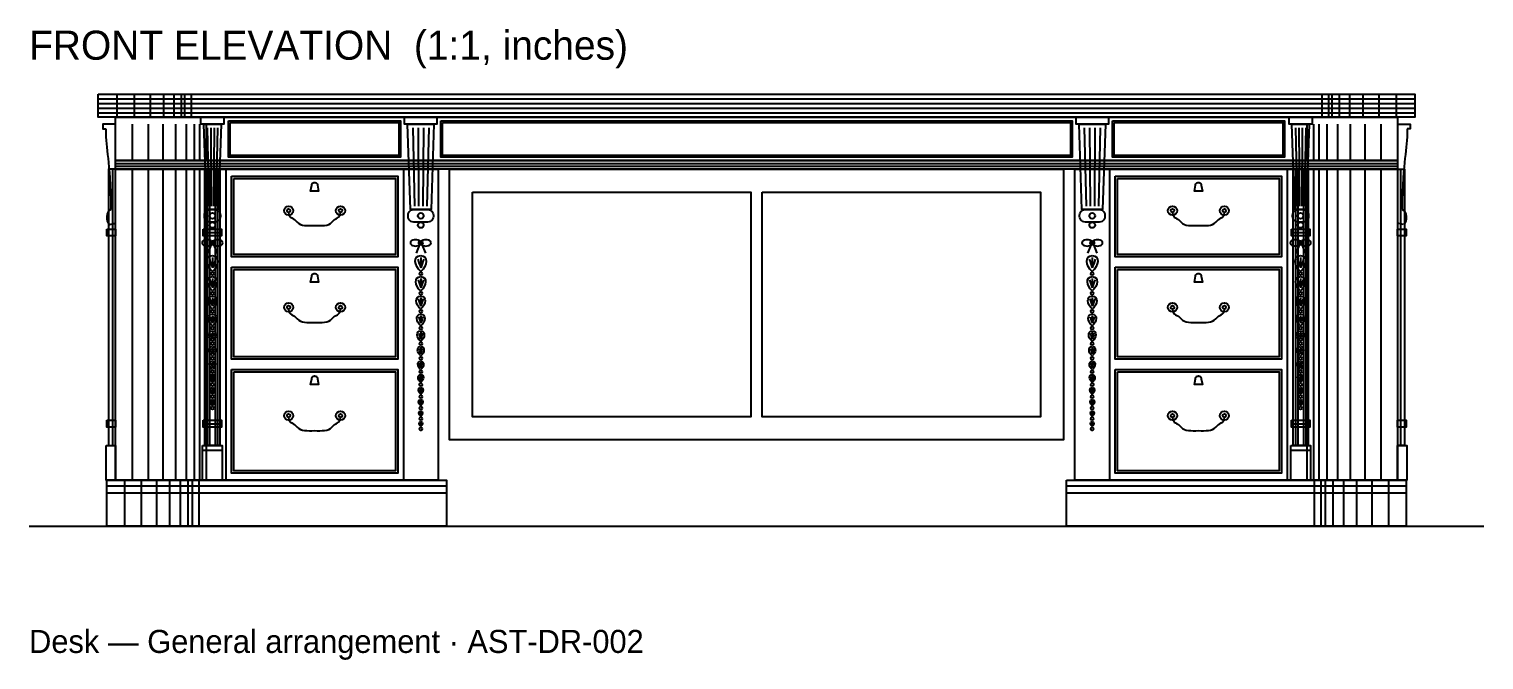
# Model space of a CAD drawing. Header units: inches. Extents: x 0 to 404, y -9 to 35.
# Drawn here: x 0 to 99.4, y -9.1 to 34 of the extents above; entities that cross this region are included whole.
import ezdxf

# ---------------------------------------------------------------- set-up
doc = ezdxf.new("R2010")
doc.units = ezdxf.units.IN
doc.header["$MEASUREMENT"] = 0
doc.layers.add('Front elevation', color=7, linetype='Continuous')

msp = doc.modelspace()

# ---------------------------------------------------------------- linework, layer by layer
at = {"layer": 'Front elevation'}
for p, q in [((4.724, 29.213), (94.724, 29.213)), ((4.724, 28.898), (94.724, 28.898)), ((5.993, 29.528), (5.993, 27.953)), ((7.185, 29.528), (7.185, 27.953)), ((8.266, 29.528), (8.266, 27.953)), ((9.187, 29.528), (9.187, 27.953)), ((9.904, 29.528), (9.904, 27.953)), ((10.387, 29.528), (10.387, 27.953)), ((10.614, 29.528), (10.614, 27.953)), ((11.085, 29.528), (11.085, 27.953)), ((88.364, 29.528), (88.364, 27.953)), ((88.835, 29.528), (88.835, 27.953)), ((89.061, 29.528), (89.061, 27.953)), ((89.544, 29.528), (89.544, 27.953)), ((90.262, 29.528), (90.262, 27.953)), ((91.183, 29.528), (91.183, 27.953)), ((92.264, 29.528), (92.264, 27.953)), ((93.456, 29.528), (93.456, 27.953)), ((4.724, 28.583), (94.724, 28.583)), ((4.724, 28.268), (94.724, 28.268)), ((7.044, 27.48), (7.044, 25)), ((8.14, 27.48), (8.14, 25)), ((9.139, 27.48), (9.139, 25)), ((10.01, 27.48), (10.01, 25)), ((10.731, 27.48), (10.731, 25)), ((11.279, 27.48), (11.279, 25)), ((11.639, 27.48), (11.639, 25)), ((12.1, 27.48), (12.1, 25)), ((12.179, 27.244), (12.297, 21.89)), ((12.415, 27.244), (12.455, 21.89)), ((12.652, 27.244), (12.612, 21.89)), ((12.888, 27.244), (12.77, 21.89)), ((26.228, 27.244), (26.346, 21.89)), ((26.591, 27.244), (26.63, 21.89)), ((26.953, 27.244), (26.913, 21.89)), ((27.315, 27.244), (27.197, 21.89)), ((72.134, 27.244), (72.252, 21.89)), ((72.496, 27.244), (72.535, 21.89)), ((72.858, 27.244), (72.819, 21.89)), ((73.22, 27.244), (73.102, 21.89)), ((86.561, 27.244), (86.679, 21.89)), ((86.797, 27.244), (86.837, 21.89)), ((87.033, 27.244), (86.994, 21.89)), ((87.27, 27.244), (87.152, 21.89)), ((87.348, 27.48), (87.348, 25)), ((87.809, 27.48), (87.809, 25)), ((88.17, 27.48), (88.17, 25)), ((88.718, 27.48), (88.718, 25)), ((89.439, 27.48), (89.439, 25)), ((90.31, 27.48), (90.31, 25)), ((91.309, 27.48), (91.309, 25)), ((92.405, 27.48), (92.405, 25)), ((5.693, 24.409), (5.693, 5.512)), ((5.906, 24.803), (93.543, 24.803)), ((5.906, 24.606), (93.543, 24.606)), ((7.044, 24.409), (7.044, 3.15)), ((8.14, 24.409), (8.14, 3.15)), ((9.139, 24.409), (9.139, 3.15)), ((10.01, 24.409), (10.01, 3.15)), ((10.731, 24.409), (10.731, 3.15)), ((11.279, 24.409), (11.279, 3.15)), ((11.639, 24.409), (11.639, 3.15)), ((12.1, 24.409), (12.1, 3.15)), ((12.179, 24.409), (12.179, 5.512)), ((12.339, 24.409), (12.339, 5.512)), ((12.728, 24.409), (12.728, 5.512)), ((12.888, 24.409), (12.888, 5.512)), ((13.439, 24.409), (13.439, 3.15)), ((25.591, 24.409), (25.591, 3.15)), ((73.858, 24.409), (73.858, 3.15)), ((86.01, 24.409), (86.01, 3.15)), ((86.561, 24.409), (86.561, 5.512)), ((86.72, 24.409), (86.72, 5.512)), ((87.11, 24.409), (87.11, 5.512)), ((87.27, 24.409), (87.27, 5.512)), ((87.348, 24.409), (87.348, 3.15)), ((87.809, 24.409), (87.809, 3.15)), ((88.17, 24.409), (88.17, 3.15)), ((88.718, 24.409), (88.718, 3.15)), ((89.439, 24.409), (89.439, 3.15)), ((90.31, 24.409), (90.31, 3.15)), ((91.309, 24.409), (91.309, 3.15)), ((92.405, 24.409), (92.405, 3.15)), ((93.756, 24.409), (93.756, 5.512)), ((11.904, 20.079), (13.163, 20.079)), ((86.285, 20.079), (87.545, 20.079)), ((11.904, 7.008), (13.163, 7.008)), ((86.285, 7.008), (87.545, 7.008)), ((11.864, 5.197), (13.203, 5.197)), ((86.246, 5.197), (87.585, 5.197)), ((6.517, 3.15), (6.517, 0)), ((7.662, 3.15), (7.662, 0)), ((8.702, 3.15), (8.702, 0)), ((9.599, 3.15), (9.599, 0)), ((10.321, 3.15), (10.321, 0)), ((10.843, 3.15), (10.843, 0)), ((11.144, 3.15), (11.144, 0)), ((11.611, 3.15), (11.611, 0)), ((87.837, 3.15), (87.837, 0)), ((88.304, 3.15), (88.304, 0)), ((88.606, 3.15), (88.606, 0)), ((89.128, 3.15), (89.128, 0)), ((89.85, 3.15), (89.85, 0)), ((90.747, 3.15), (90.747, 0)), ((91.787, 3.15), (91.787, 0)), ((92.932, 3.15), (92.932, 0)), ((5.315, 2.756), (28.543, 2.756)), ((5.315, 2.283), (28.543, 2.283)), ((70.906, 2.756), (94.134, 2.756)), ((70.906, 2.283), (94.134, 2.283)), ((0, 0), (99.449, 0))]:
    msp.add_line(p, q, dxfattribs=at)
for points in [[(4.724, 29.528), (94.724, 29.528), (94.724, 27.953), (4.724, 27.953), (4.724, 29.528)], [(5.906, 27.953), (93.543, 27.953), (93.543, 25), (5.906, 25), (5.906, 27.953)], [(11.746, 27.953), (13.321, 27.953), (13.321, 27.48), (11.746, 27.48), (11.746, 27.953)], [(25.669, 27.953), (27.874, 27.953), (27.874, 27.48), (25.669, 27.48), (25.669, 27.953)], [(71.575, 27.953), (73.78, 27.953), (73.78, 27.48), (71.575, 27.48), (71.575, 27.953)], [(86.128, 27.953), (87.703, 27.953), (87.703, 27.48), (86.128, 27.48), (86.128, 27.953)], [(5.906, 27.48), (5.039, 27.48), (5.039, 27.165), (5.236, 27.165)], [(11.943, 27.48), (13.124, 27.48), (12.927, 21.654), (12.14, 21.654), (11.943, 27.48)], [(13.636, 27.717), (25.394, 27.717), (25.394, 25.236), (13.636, 25.236), (13.636, 27.717)], [(13.754, 27.598), (25.276, 27.598), (25.276, 25.354), (13.754, 25.354), (13.754, 27.598)], [(25.866, 27.48), (27.677, 27.48), (27.48, 21.654), (26.063, 21.654), (25.866, 27.48)], [(28.15, 27.717), (71.299, 27.717), (71.299, 25.236), (28.15, 25.236), (28.15, 27.717)], [(28.268, 27.598), (71.181, 27.598), (71.181, 25.354), (28.268, 25.354), (28.268, 27.598)], [(71.772, 27.48), (73.583, 27.48), (73.386, 21.654), (71.969, 21.654), (71.772, 27.48)], [(74.055, 27.717), (85.813, 27.717), (85.813, 25.236), (74.055, 25.236), (74.055, 27.717)], [(74.173, 27.598), (85.695, 27.598), (85.695, 25.354), (74.173, 25.354), (74.173, 27.598)], [(86.325, 27.48), (87.506, 27.48), (87.309, 21.654), (86.522, 21.654), (86.325, 27.48)], [(93.543, 27.48), (94.409, 27.48), (94.409, 27.165), (94.213, 27.165)], [(5.906, 25), (93.543, 25), (93.543, 24.409), (5.906, 24.409), (5.906, 25)], [(5.906, 24.409), (5.433, 24.409), (5.433, 5.512), (5.906, 5.512)], [(5.906, 24.409), (27.953, 24.409), (27.953, 3.15), (5.906, 3.15), (5.906, 24.409)], [(12.022, 24.409), (13.045, 24.409), (13.045, 5.512), (12.022, 5.512), (12.022, 24.409)], [(13.833, 23.937), (25.197, 23.937), (25.197, 18.425), (13.833, 18.425), (13.833, 23.937)], [(28.74, 24.409), (70.709, 24.409), (70.709, 5.906), (28.74, 5.906), (28.74, 24.409)], [(71.496, 24.409), (93.543, 24.409), (93.543, 3.15), (71.496, 3.15), (71.496, 24.409)], [(74.252, 23.937), (85.616, 23.937), (85.616, 18.425), (74.252, 18.425), (74.252, 23.937)], [(86.404, 24.409), (87.427, 24.409), (87.427, 5.512), (86.404, 5.512), (86.404, 24.409)], [(93.543, 24.409), (94.016, 24.409), (94.016, 5.512), (93.543, 5.512)], [(13.99, 23.78), (25.039, 23.78), (25.039, 18.583), (13.99, 18.583), (13.99, 23.78)], [(19.711, 23.307), (19.79, 22.913), (19.239, 22.913), (19.318, 23.307)], [(74.409, 23.78), (85.459, 23.78), (85.459, 18.583), (74.409, 18.583), (74.409, 23.78)], [(80.131, 23.307), (80.21, 22.913), (79.659, 22.913), (79.737, 23.307)], [(30.315, 22.835), (49.331, 22.835), (49.331, 7.48), (30.315, 7.48), (30.315, 22.835)], [(50.118, 22.835), (69.134, 22.835), (69.134, 7.48), (50.118, 7.48), (50.118, 22.835)], [(11.982, 21.181), (11.982, 21.26)], [(12.376, 21.654), (12.691, 21.654)], [(13.085, 21.26), (13.085, 21.181)], [(25.906, 21.181), (25.906, 21.26)], [(26.299, 21.654), (27.244, 21.654)], [(27.638, 21.26), (27.638, 21.181)], [(71.811, 21.181), (71.811, 21.26)], [(72.205, 21.654), (73.15, 21.654)], [(73.543, 21.26), (73.543, 21.181)], [(86.364, 21.181), (86.364, 21.26)], [(86.758, 21.654), (87.073, 21.654)], [(87.467, 21.26), (87.467, 21.181)], [(5.315, 20.315), (5.906, 20.315), (5.906, 19.843), (5.315, 19.843), (5.315, 20.315)], [(5.512, 20.63), (5.906, 20.709)], [(11.904, 20.315), (13.163, 20.315), (13.163, 19.843), (11.904, 19.843), (11.904, 20.315)], [(12.691, 20.787), (12.376, 20.787)], [(27.244, 20.787), (26.299, 20.787)], [(73.15, 20.787), (72.205, 20.787)], [(86.285, 20.315), (87.545, 20.315), (87.545, 19.843), (86.285, 19.843), (86.285, 20.315)], [(87.073, 20.787), (86.758, 20.787)], [(93.937, 20.63), (93.543, 20.709)], [(93.543, 20.315), (94.134, 20.315), (94.134, 19.843), (93.543, 19.843), (93.543, 20.315)], [(12.455, 19.252), (12.219, 18.661)], [(12.612, 19.252), (12.848, 18.661)], [(26.693, 19.252), (26.457, 18.661)], [(26.85, 19.252), (27.087, 18.661)], [(72.598, 19.252), (72.362, 18.661)], [(72.756, 19.252), (72.992, 18.661)], [(86.837, 19.252), (86.6, 18.661)], [(86.994, 19.252), (87.23, 18.661)], [(12.533, 18.362), (12.533, 17.654)], [(26.772, 18.362), (26.772, 17.654)], [(72.677, 18.362), (72.677, 17.654)], [(86.915, 18.362), (86.915, 17.654)], [(12.533, 16.935), (12.533, 16.298)], [(13.833, 17.717), (25.197, 17.717), (25.197, 11.417), (13.833, 11.417), (13.833, 17.717)], [(13.99, 17.559), (25.039, 17.559), (25.039, 11.575), (13.99, 11.575), (13.99, 17.559)], [(19.711, 17.087), (19.79, 16.693), (19.239, 16.693), (19.318, 17.087)], [(26.772, 16.935), (26.772, 16.298)], [(72.677, 16.935), (72.677, 16.298)], [(74.252, 17.717), (85.616, 17.717), (85.616, 11.417), (74.252, 11.417), (74.252, 17.717)], [(74.409, 17.559), (85.459, 17.559), (85.459, 11.575), (74.409, 11.575), (74.409, 17.559)], [(80.131, 17.087), (80.21, 16.693), (79.659, 16.693), (79.737, 17.087)], [(86.915, 16.935), (86.915, 16.298)], [(12.533, 15.616), (12.533, 15.042)], [(26.772, 15.616), (26.772, 15.042)], [(72.677, 15.616), (72.677, 15.042)], [(86.915, 15.616), (86.915, 15.042)], [(12.533, 14.393), (12.533, 13.876)], [(26.772, 14.393), (26.772, 13.876)], [(72.677, 14.393), (72.677, 13.876)], [(86.915, 14.393), (86.915, 13.876)], [(12.533, 13.257), (12.533, 12.792)], [(26.772, 13.257), (26.772, 12.792)], [(72.677, 13.257), (72.677, 12.792)], [(86.915, 13.257), (86.915, 12.792)], [(12.533, 12.199), (12.533, 11.78)], [(26.772, 12.199), (26.772, 11.78)], [(72.677, 12.199), (72.677, 11.78)], [(86.915, 12.199), (86.915, 11.78)], [(12.533, 11.211), (12.533, 10.835)], [(26.772, 11.211), (26.772, 10.835)], [(72.677, 11.211), (72.677, 10.835)], [(86.915, 11.211), (86.915, 10.835)], [(12.533, 10.287), (12.533, 9.948)], [(13.833, 10.709), (25.197, 10.709), (25.197, 3.622), (13.833, 3.622), (13.833, 10.709)], [(13.99, 10.551), (25.039, 10.551), (25.039, 3.78), (13.99, 3.78), (13.99, 10.551)], [(19.711, 10.079), (19.79, 9.685), (19.239, 9.685), (19.318, 10.079)], [(26.772, 10.287), (26.772, 9.948)], [(72.677, 10.287), (72.677, 9.948)], [(74.252, 10.709), (85.616, 10.709), (85.616, 3.622), (74.252, 3.622), (74.252, 10.709)], [(74.409, 10.551), (85.459, 10.551), (85.459, 3.78), (74.409, 3.78), (74.409, 10.551)], [(80.131, 10.079), (80.21, 9.685), (79.659, 9.685), (79.737, 10.079)], [(86.915, 10.287), (86.915, 9.948)], [(12.533, 9.42), (12.533, 9.115)], [(26.772, 9.42), (26.772, 9.115)], [(72.677, 9.42), (72.677, 9.115)], [(86.915, 9.42), (86.915, 9.115)], [(12.533, 8.604), (12.533, 8.329)], [(26.772, 8.604), (26.772, 8.329)], [(72.677, 8.604), (72.677, 8.329)], [(86.915, 8.604), (86.915, 8.329)], [(5.315, 7.244), (5.906, 7.244), (5.906, 6.772), (5.315, 6.772), (5.315, 7.244)], [(11.904, 7.244), (13.163, 7.244), (13.163, 6.772), (11.904, 6.772), (11.904, 7.244)], [(26.772, 7.834), (26.772, 7.587)], [(26.772, 7.106), (26.772, 6.883)], [(72.677, 7.834), (72.677, 7.587)], [(72.677, 7.106), (72.677, 6.883)], [(86.285, 7.244), (87.545, 7.244), (87.545, 6.772), (86.285, 6.772), (86.285, 7.244)], [(93.543, 7.244), (94.134, 7.244), (94.134, 6.772), (93.543, 6.772), (93.543, 7.244)], [(5.276, 5.512), (5.906, 5.512), (5.906, 3.15), (5.276, 3.15), (5.276, 5.512)], [(11.864, 5.512), (13.203, 5.512), (13.203, 3.15), (11.864, 3.15), (11.864, 5.512)], [(86.246, 5.512), (87.585, 5.512), (87.585, 3.15), (86.246, 3.15), (86.246, 5.512)], [(93.543, 5.512), (94.173, 5.512), (94.173, 3.15), (93.543, 3.15), (93.543, 5.512)], [(5.315, 3.15), (28.543, 3.15), (28.543, 0), (5.315, 0), (5.315, 3.15)], [(70.906, 3.15), (94.134, 3.15), (94.134, 0), (70.906, 0), (70.906, 3.15)]]:
    msp.add_lwpolyline(points, dxfattribs=at)
for centre, radius in [((17.743, 21.575), 0.315), ((21.286, 21.575), 0.315), ((78.162, 21.575), 0.315), ((81.706, 21.575), 0.315), ((12.533, 21.22), 0.197), ((17.743, 21.575), 0.118), ((21.286, 21.575), 0.118), ((26.772, 21.22), 0.197), ((72.677, 21.22), 0.197), ((78.162, 21.575), 0.118), ((81.706, 21.575), 0.118), ((86.915, 21.22), 0.197), ((12.533, 20.591), 0.197), ((26.772, 20.591), 0.197), ((72.677, 20.591), 0.197), ((86.915, 20.591), 0.197), ((12.533, 19.37), 0.138), ((26.772, 19.37), 0.138), ((72.677, 19.37), 0.138), ((86.915, 19.37), 0.138), ((12.533, 17.26), 0.0984), ((26.772, 17.26), 0.0984), ((72.677, 17.26), 0.0984), ((86.915, 17.26), 0.0984), ((12.533, 15.928), 0.0984), ((26.772, 15.928), 0.0984), ((72.677, 15.928), 0.0984), ((86.915, 15.928), 0.0984), ((17.743, 14.961), 0.315), ((17.743, 14.961), 0.118), ((21.286, 14.961), 0.315), ((21.286, 14.961), 0.118), ((78.162, 14.961), 0.315), ((78.162, 14.961), 0.118), ((81.706, 14.961), 0.315), ((81.706, 14.961), 0.118), ((12.533, 14.693), 0.0984), ((26.772, 14.693), 0.0984), ((72.677, 14.693), 0.0984), ((86.915, 14.693), 0.0984), ((12.533, 13.547), 0.0984), ((26.772, 13.547), 0.0984), ((72.677, 13.547), 0.0984), ((86.915, 13.547), 0.0984), ((12.533, 12.479), 0.0984), ((26.772, 12.479), 0.0984), ((72.677, 12.479), 0.0984), ((86.915, 12.479), 0.0984), ((12.533, 11.483), 0.0984), ((26.772, 11.483), 0.0984), ((72.677, 11.483), 0.0984), ((86.915, 11.483), 0.0984), ((12.533, 10.552), 0.0984), ((26.772, 10.552), 0.0984), ((72.677, 10.552), 0.0984), ((86.915, 10.552), 0.0984), ((12.533, 9.678), 0.0984), ((12.533, 8.855), 0.0984), ((26.772, 9.678), 0.0984), ((26.772, 8.855), 0.0984), ((72.677, 9.678), 0.0984), ((72.677, 8.855), 0.0984), ((86.915, 9.678), 0.0984), ((86.915, 8.855), 0.0984), ((12.533, 8.08), 0.0984), ((26.772, 8.08), 0.0984), ((72.677, 8.08), 0.0984), ((86.915, 8.08), 0.0984), ((17.743, 7.559), 0.315), ((17.743, 7.559), 0.118), ((21.286, 7.559), 0.315), ((21.286, 7.559), 0.118), ((26.772, 7.347), 0.0984), ((72.677, 7.347), 0.0984), ((78.162, 7.559), 0.315), ((78.162, 7.559), 0.118), ((81.706, 7.559), 0.315), ((81.706, 7.559), 0.118), ((26.772, 6.652), 0.0984), ((72.677, 6.652), 0.0984)]:
    msp.add_circle(centre, radius, dxfattribs=at)
for points in [[(5.236, 27.165), (5.236, 25.591), (5.551, 25.197), (5.591, 21.654)], [(94.213, 27.165), (94.213, 25.591), (93.898, 25.197), (93.858, 21.654)], [(5.591, 21.654), (5.276, 21.575), (5.197, 20.787), (5.512, 20.63)], [(17.743, 21.457), (17.743, 21.024), (18.097, 21.102), (18.334, 20.787)], [(20.696, 20.787), (20.932, 21.102), (21.286, 21.024), (21.286, 21.457)], [(78.162, 21.457), (78.162, 21.024), (78.517, 21.102), (78.753, 20.787)], [(81.115, 20.787), (81.351, 21.102), (81.706, 21.024), (81.706, 21.457)], [(93.858, 21.654), (94.173, 21.575), (94.252, 20.787), (93.937, 20.63)], [(12.533, 17.417), (12.061, 17.795), (12.014, 18.504), (12.533, 18.504)], [(12.326, 18.268), (12.401, 18.047), (12.47, 17.843), (12.533, 17.654)], [(12.533, 18.504), (13.053, 18.504), (13.006, 17.795), (12.533, 17.417)], [(12.741, 18.268), (12.666, 18.047), (12.596, 17.843), (12.533, 17.654)], [(26.772, 17.417), (26.299, 17.795), (26.252, 18.504), (26.772, 18.504)], [(26.564, 18.268), (26.639, 18.047), (26.709, 17.843), (26.772, 17.654)], [(26.772, 18.504), (27.291, 18.504), (27.244, 17.795), (26.772, 17.417)], [(26.98, 18.268), (26.904, 18.047), (26.835, 17.843), (26.772, 17.654)], [(72.677, 17.417), (72.205, 17.795), (72.157, 18.504), (72.677, 18.504)], [(72.469, 18.268), (72.545, 18.047), (72.614, 17.843), (72.677, 17.654)], [(72.677, 18.504), (73.197, 18.504), (73.15, 17.795), (72.677, 17.417)], [(72.885, 18.268), (72.809, 18.047), (72.74, 17.843), (72.677, 17.654)], [(86.915, 17.417), (86.443, 17.795), (86.396, 18.504), (86.915, 18.504)], [(86.707, 18.268), (86.783, 18.047), (86.852, 17.843), (86.915, 17.654)], [(86.915, 18.504), (87.435, 18.504), (87.388, 17.795), (86.915, 17.417)], [(87.123, 18.268), (87.048, 18.047), (86.978, 17.843), (86.915, 17.654)], [(12.533, 16.085), (12.108, 16.425), (12.066, 17.063), (12.533, 17.063)], [(12.533, 17.063), (13.001, 17.063), (12.959, 16.425), (12.533, 16.085)], [(26.772, 16.085), (26.346, 16.425), (26.304, 17.063), (26.772, 17.063)], [(26.772, 17.063), (27.239, 17.063), (27.197, 16.425), (26.772, 16.085)], [(72.677, 16.085), (72.252, 16.425), (72.209, 17.063), (72.677, 17.063)], [(72.677, 17.063), (73.145, 17.063), (73.102, 16.425), (72.677, 16.085)], [(86.915, 16.085), (86.49, 16.425), (86.448, 17.063), (86.915, 17.063)], [(86.915, 17.063), (87.383, 17.063), (87.341, 16.425), (86.915, 16.085)], [(12.346, 16.85), (12.414, 16.652), (12.477, 16.468), (12.533, 16.298)], [(12.721, 16.85), (12.653, 16.652), (12.59, 16.468), (12.533, 16.298)], [(26.585, 16.85), (26.653, 16.652), (26.715, 16.468), (26.772, 16.298)], [(26.959, 16.85), (26.891, 16.652), (26.828, 16.468), (26.772, 16.298)], [(72.49, 16.85), (72.558, 16.652), (72.62, 16.468), (72.677, 16.298)], [(72.864, 16.85), (72.796, 16.652), (72.734, 16.468), (72.677, 16.298)], [(86.728, 16.85), (86.796, 16.652), (86.859, 16.468), (86.915, 16.298)], [(87.102, 16.85), (87.034, 16.652), (86.972, 16.468), (86.915, 16.298)], [(12.533, 14.851), (12.151, 15.157), (12.113, 15.731), (12.533, 15.731)], [(12.365, 15.539), (12.426, 15.361), (12.482, 15.195), (12.533, 15.042)], [(12.533, 15.731), (12.954, 15.731), (12.916, 15.157), (12.533, 14.851)], [(12.702, 15.539), (12.641, 15.361), (12.584, 15.195), (12.533, 15.042)], [(26.772, 14.851), (26.389, 15.157), (26.351, 15.731), (26.772, 15.731)], [(26.603, 15.539), (26.665, 15.361), (26.721, 15.195), (26.772, 15.042)], [(26.772, 15.731), (27.193, 15.731), (27.154, 15.157), (26.772, 14.851)], [(26.94, 15.539), (26.879, 15.361), (26.823, 15.195), (26.772, 15.042)], [(72.677, 14.851), (72.294, 15.157), (72.256, 15.731), (72.677, 15.731)], [(72.509, 15.539), (72.57, 15.361), (72.626, 15.195), (72.677, 15.042)], [(72.677, 15.731), (73.098, 15.731), (73.06, 15.157), (72.677, 14.851)], [(72.846, 15.539), (72.784, 15.361), (72.728, 15.195), (72.677, 15.042)], [(86.915, 14.851), (86.533, 15.157), (86.494, 15.731), (86.915, 15.731)], [(86.747, 15.539), (86.808, 15.361), (86.864, 15.195), (86.915, 15.042)], [(86.915, 15.731), (87.336, 15.731), (87.298, 15.157), (86.915, 14.851)], [(87.084, 15.539), (87.023, 15.361), (86.966, 15.195), (86.915, 15.042)], [(12.533, 13.704), (12.189, 13.98), (12.155, 14.496), (12.533, 14.496)], [(12.382, 14.324), (12.437, 14.163), (12.488, 14.014), (12.533, 13.876)], [(12.533, 14.496), (12.912, 14.496), (12.878, 13.98), (12.533, 13.704)], [(12.685, 14.324), (12.63, 14.163), (12.579, 14.014), (12.533, 13.876)], [(17.743, 14.843), (17.743, 14.409), (18.097, 14.488), (18.334, 14.173)], [(20.696, 14.173), (20.932, 14.488), (21.286, 14.409), (21.286, 14.843)], [(26.772, 13.704), (26.427, 13.98), (26.393, 14.496), (26.772, 14.496)], [(26.62, 14.324), (26.675, 14.163), (26.726, 14.014), (26.772, 13.876)], [(26.772, 14.496), (27.151, 14.496), (27.116, 13.98), (26.772, 13.704)], [(26.923, 14.324), (26.868, 14.163), (26.818, 14.014), (26.772, 13.876)], [(72.677, 13.704), (72.333, 13.98), (72.298, 14.496), (72.677, 14.496)], [(72.526, 14.324), (72.581, 14.163), (72.631, 14.014), (72.677, 13.876)], [(72.677, 14.496), (73.056, 14.496), (73.022, 13.98), (72.677, 13.704)], [(72.829, 14.324), (72.774, 14.163), (72.723, 14.014), (72.677, 13.876)], [(78.162, 14.843), (78.162, 14.409), (78.517, 14.488), (78.753, 14.173)], [(81.115, 14.173), (81.351, 14.488), (81.706, 14.409), (81.706, 14.843)], [(86.915, 13.704), (86.571, 13.98), (86.537, 14.496), (86.915, 14.496)], [(86.764, 14.324), (86.819, 14.163), (86.869, 14.014), (86.915, 13.876)], [(86.915, 14.496), (87.294, 14.496), (87.26, 13.98), (86.915, 13.704)], [(87.067, 14.324), (87.012, 14.163), (86.961, 14.014), (86.915, 13.876)], [(12.533, 12.637), (12.223, 12.885), (12.192, 13.35), (12.533, 13.35)], [(12.397, 13.195), (12.447, 13.05), (12.492, 12.916), (12.533, 12.792)], [(12.533, 13.35), (12.874, 13.35), (12.843, 12.885), (12.533, 12.637)], [(12.67, 13.195), (12.62, 13.05), (12.575, 12.916), (12.533, 12.792)], [(26.772, 12.637), (26.462, 12.885), (26.431, 13.35), (26.772, 13.35)], [(26.635, 13.195), (26.685, 13.05), (26.73, 12.916), (26.772, 12.792)], [(26.772, 13.35), (27.113, 13.35), (27.082, 12.885), (26.772, 12.637)], [(26.908, 13.195), (26.858, 13.05), (26.813, 12.916), (26.772, 12.792)], [(72.677, 12.637), (72.367, 12.885), (72.336, 13.35), (72.677, 13.35)], [(72.541, 13.195), (72.59, 13.05), (72.636, 12.916), (72.677, 12.792)], [(72.677, 13.35), (73.018, 13.35), (72.987, 12.885), (72.677, 12.637)], [(72.814, 13.195), (72.764, 13.05), (72.718, 12.916), (72.677, 12.792)], [(86.915, 12.637), (86.605, 12.885), (86.574, 13.35), (86.915, 13.35)], [(86.779, 13.195), (86.829, 13.05), (86.874, 12.916), (86.915, 12.792)], [(86.915, 13.35), (87.256, 13.35), (87.225, 12.885), (86.915, 12.637)], [(87.052, 13.195), (87.002, 13.05), (86.957, 12.916), (86.915, 12.792)], [(12.533, 11.641), (12.254, 11.864), (12.227, 12.282), (12.533, 12.282)], [(12.411, 12.143), (12.455, 12.013), (12.496, 11.892), (12.533, 11.78)], [(12.533, 12.282), (12.84, 12.282), (12.812, 11.864), (12.533, 11.641)], [(12.656, 12.143), (12.612, 12.013), (12.571, 11.892), (12.533, 11.78)], [(26.772, 11.641), (26.493, 11.864), (26.465, 12.282), (26.772, 12.282)], [(26.649, 12.143), (26.694, 12.013), (26.734, 11.892), (26.772, 11.78)], [(26.772, 12.282), (27.079, 12.282), (27.051, 11.864), (26.772, 11.641)], [(26.894, 12.143), (26.85, 12.013), (26.809, 11.892), (26.772, 11.78)], [(72.677, 11.641), (72.398, 11.864), (72.37, 12.282), (72.677, 12.282)], [(72.554, 12.143), (72.599, 12.013), (72.64, 11.892), (72.677, 11.78)], [(72.677, 12.282), (72.984, 12.282), (72.956, 11.864), (72.677, 11.641)], [(72.8, 12.143), (72.755, 12.013), (72.714, 11.892), (72.677, 11.78)], [(86.915, 11.641), (86.636, 11.864), (86.608, 12.282), (86.915, 12.282)], [(86.793, 12.143), (86.837, 12.013), (86.878, 11.892), (86.915, 11.78)], [(86.915, 12.282), (87.222, 12.282), (87.194, 11.864), (86.915, 11.641)], [(87.038, 12.143), (86.993, 12.013), (86.953, 11.892), (86.915, 11.78)], [(12.533, 10.709), (12.282, 10.91), (12.257, 11.287), (12.533, 11.287)], [(12.423, 11.161), (12.463, 11.044), (12.5, 10.935), (12.533, 10.835)], [(12.533, 11.287), (12.81, 11.287), (12.785, 10.91), (12.533, 10.709)], [(12.644, 11.161), (12.604, 11.044), (12.567, 10.935), (12.533, 10.835)], [(26.772, 10.709), (26.521, 10.91), (26.495, 11.287), (26.772, 11.287)], [(26.661, 11.161), (26.701, 11.044), (26.738, 10.935), (26.772, 10.835)], [(26.772, 11.287), (27.048, 11.287), (27.023, 10.91), (26.772, 10.709)], [(26.882, 11.161), (26.842, 11.044), (26.805, 10.935), (26.772, 10.835)], [(72.677, 10.709), (72.426, 10.91), (72.401, 11.287), (72.677, 11.287)], [(72.567, 11.161), (72.607, 11.044), (72.644, 10.935), (72.677, 10.835)], [(72.677, 11.287), (72.953, 11.287), (72.928, 10.91), (72.677, 10.709)], [(72.788, 11.161), (72.747, 11.044), (72.711, 10.935), (72.677, 10.835)], [(86.915, 10.709), (86.664, 10.91), (86.639, 11.287), (86.915, 11.287)], [(86.805, 11.161), (86.845, 11.044), (86.882, 10.935), (86.915, 10.835)], [(86.915, 11.287), (87.192, 11.287), (87.166, 10.91), (86.915, 10.709)], [(87.026, 11.161), (86.986, 11.044), (86.949, 10.935), (86.915, 10.835)], [(12.533, 9.835), (12.307, 10.016), (12.285, 10.355), (12.533, 10.355)], [(12.434, 10.242), (12.47, 10.136), (12.503, 10.038), (12.533, 9.948)], [(12.533, 10.355), (12.782, 10.355), (12.759, 10.016), (12.533, 9.835)], [(12.633, 10.242), (12.597, 10.136), (12.564, 10.038), (12.533, 9.948)], [(26.772, 9.835), (26.546, 10.016), (26.523, 10.355), (26.772, 10.355)], [(26.672, 10.242), (26.708, 10.136), (26.742, 10.038), (26.772, 9.948)], [(26.772, 10.355), (27.02, 10.355), (26.998, 10.016), (26.772, 9.835)], [(26.871, 10.242), (26.835, 10.136), (26.802, 10.038), (26.772, 9.948)], [(72.677, 9.835), (72.451, 10.016), (72.429, 10.355), (72.677, 10.355)], [(72.578, 10.242), (72.614, 10.136), (72.647, 10.038), (72.677, 9.948)], [(72.677, 10.355), (72.926, 10.355), (72.903, 10.016), (72.677, 9.835)], [(72.777, 10.242), (72.74, 10.136), (72.707, 10.038), (72.677, 9.948)], [(86.915, 9.835), (86.689, 10.016), (86.667, 10.355), (86.915, 10.355)], [(86.816, 10.242), (86.852, 10.136), (86.885, 10.038), (86.915, 9.948)], [(86.915, 10.355), (87.164, 10.355), (87.141, 10.016), (86.915, 9.835)], [(87.015, 10.242), (86.979, 10.136), (86.945, 10.038), (86.915, 9.948)], [(12.533, 9.013), (12.33, 9.176), (12.31, 9.481), (12.533, 9.481)], [(12.444, 9.379), (12.477, 9.284), (12.506, 9.196), (12.533, 9.115)], [(12.533, 9.481), (12.757, 9.481), (12.737, 9.176), (12.533, 9.013)], [(12.623, 9.379), (12.59, 9.284), (12.561, 9.196), (12.533, 9.115)], [(26.772, 9.013), (26.568, 9.176), (26.548, 9.481), (26.772, 9.481)], [(26.682, 9.379), (26.715, 9.284), (26.745, 9.196), (26.772, 9.115)], [(26.772, 9.481), (26.995, 9.481), (26.975, 9.176), (26.772, 9.013)], [(26.861, 9.379), (26.829, 9.284), (26.799, 9.196), (26.772, 9.115)], [(72.677, 9.013), (72.474, 9.176), (72.453, 9.481), (72.677, 9.481)], [(72.588, 9.379), (72.62, 9.284), (72.65, 9.196), (72.677, 9.115)], [(72.677, 9.481), (72.901, 9.481), (72.881, 9.176), (72.677, 9.013)], [(72.767, 9.379), (72.734, 9.284), (72.704, 9.196), (72.677, 9.115)], [(86.915, 9.013), (86.712, 9.176), (86.692, 9.481), (86.915, 9.481)], [(86.826, 9.379), (86.858, 9.284), (86.888, 9.196), (86.915, 9.115)], [(86.915, 9.481), (87.139, 9.481), (87.119, 9.176), (86.915, 9.013)], [(87.005, 9.379), (86.972, 9.284), (86.942, 9.196), (86.915, 9.115)], [(12.533, 8.238), (12.35, 8.384), (12.332, 8.659), (12.533, 8.659)], [(12.453, 8.567), (12.482, 8.482), (12.509, 8.402), (12.533, 8.329)], [(12.533, 8.659), (12.735, 8.659), (12.716, 8.384), (12.533, 8.238)], [(12.614, 8.567), (12.585, 8.482), (12.558, 8.402), (12.533, 8.329)], [(26.772, 8.238), (26.589, 8.384), (26.57, 8.659), (26.772, 8.659)], [(26.691, 8.567), (26.72, 8.482), (26.747, 8.402), (26.772, 8.329)], [(26.772, 8.659), (26.973, 8.659), (26.955, 8.384), (26.772, 8.238)], [(26.852, 8.567), (26.823, 8.482), (26.796, 8.402), (26.772, 8.329)], [(72.677, 8.238), (72.494, 8.384), (72.476, 8.659), (72.677, 8.659)], [(72.597, 8.567), (72.626, 8.482), (72.653, 8.402), (72.677, 8.329)], [(72.677, 8.659), (72.879, 8.659), (72.86, 8.384), (72.677, 8.238)], [(72.758, 8.567), (72.728, 8.482), (72.702, 8.402), (72.677, 8.329)], [(86.915, 8.238), (86.732, 8.384), (86.714, 8.659), (86.915, 8.659)], [(86.835, 8.567), (86.864, 8.482), (86.891, 8.402), (86.915, 8.329)], [(86.915, 8.659), (87.117, 8.659), (87.098, 8.384), (86.915, 8.238)], [(86.996, 8.567), (86.967, 8.482), (86.94, 8.402), (86.915, 8.329)], [(17.743, 7.441), (17.743, 7.008), (18.097, 7.087), (18.334, 6.772)], [(20.696, 6.772), (20.932, 7.087), (21.286, 7.008), (21.286, 7.441)], [(26.772, 7.504), (26.607, 7.636), (26.59, 7.883), (26.772, 7.883)], [(26.772, 6.809), (26.623, 6.928), (26.609, 7.15), (26.772, 7.15)], [(26.699, 7.801), (26.726, 7.724), (26.75, 7.653), (26.772, 7.587)], [(26.706, 7.076), (26.73, 7.007), (26.752, 6.943), (26.772, 6.883)], [(26.772, 7.883), (26.953, 7.883), (26.936, 7.636), (26.772, 7.504)], [(26.844, 7.801), (26.818, 7.724), (26.794, 7.653), (26.772, 7.587)], [(26.772, 7.15), (26.935, 7.15), (26.92, 6.928), (26.772, 6.809)], [(26.837, 7.076), (26.813, 7.007), (26.791, 6.943), (26.772, 6.883)], [(72.677, 7.504), (72.512, 7.636), (72.496, 7.883), (72.677, 7.883)], [(72.677, 6.809), (72.529, 6.928), (72.514, 7.15), (72.677, 7.15)], [(72.605, 7.801), (72.631, 7.724), (72.655, 7.653), (72.677, 7.587)], [(72.612, 7.076), (72.636, 7.007), (72.657, 6.943), (72.677, 6.883)], [(72.677, 7.883), (72.858, 7.883), (72.842, 7.636), (72.677, 7.504)], [(72.75, 7.801), (72.723, 7.724), (72.699, 7.653), (72.677, 7.587)], [(72.677, 7.15), (72.84, 7.15), (72.825, 6.928), (72.677, 6.809)], [(72.742, 7.076), (72.719, 7.007), (72.697, 6.943), (72.677, 6.883)], [(78.162, 7.441), (78.162, 7.008), (78.517, 7.087), (78.753, 6.772)], [(81.115, 6.772), (81.351, 7.087), (81.706, 7.008), (81.706, 7.441)]]:
    msp.add_open_spline(points, degree=3, dxfattribs=at)
for points, knots in [([(19.318, 23.307), (19.318, 23.342), (19.327, 23.376), (19.344, 23.406), (19.361, 23.435), (19.386, 23.46), (19.416, 23.478), (19.446, 23.495), (19.48, 23.504), (19.515, 23.504), (19.549, 23.504), (19.583, 23.495), (19.613, 23.478), (19.643, 23.46), (19.668, 23.435), (19.685, 23.406), (19.702, 23.376), (19.711, 23.342), (19.711, 23.307)], [0, 0, 0, 0, 1, 1, 1, 2, 2, 2, 3, 3, 3, 4, 4, 4, 5, 5, 5, 6, 6, 6, 6]), ([(79.737, 23.307), (79.737, 23.342), (79.746, 23.376), (79.764, 23.406), (79.781, 23.435), (79.806, 23.46), (79.836, 23.478), (79.866, 23.495), (79.9, 23.504), (79.934, 23.504), (79.969, 23.504), (80.003, 23.495), (80.033, 23.478), (80.063, 23.46), (80.087, 23.435), (80.105, 23.406), (80.122, 23.376), (80.131, 23.342), (80.131, 23.307)], [0, 0, 0, 0, 1, 1, 1, 2, 2, 2, 3, 3, 3, 4, 4, 4, 5, 5, 5, 6, 6, 6, 6]), ([(11.982, 21.26), (11.982, 21.329), (12, 21.397), (12.035, 21.457), (12.07, 21.517), (12.119, 21.566), (12.179, 21.601), (12.239, 21.635), (12.307, 21.654), (12.376, 21.654)], [0, 0, 0, 0, 1, 1, 1, 2, 2, 2, 3, 3, 3, 3]), ([(12.376, 20.787), (12.307, 20.787), (12.239, 20.806), (12.179, 20.84), (12.119, 20.875), (12.07, 20.924), (12.035, 20.984), (12, 21.044), (11.982, 21.112), (11.982, 21.181)], [0, 0, 0, 0, 1, 1, 1, 2, 2, 2, 3, 3, 3, 3]), ([(12.691, 21.654), (12.76, 21.654), (12.828, 21.635), (12.888, 21.601), (12.948, 21.566), (12.997, 21.517), (13.032, 21.457), (13.066, 21.397), (13.085, 21.329), (13.085, 21.26)], [0, 0, 0, 0, 1, 1, 1, 2, 2, 2, 3, 3, 3, 3]), ([(13.085, 21.181), (13.085, 21.112), (13.066, 21.044), (13.032, 20.984), (12.997, 20.924), (12.948, 20.875), (12.888, 20.84), (12.828, 20.806), (12.76, 20.787), (12.691, 20.787)], [0, 0, 0, 0, 1, 1, 1, 2, 2, 2, 3, 3, 3, 3]), ([(25.906, 21.26), (25.906, 21.329), (25.924, 21.397), (25.958, 21.457), (25.993, 21.517), (26.043, 21.566), (26.102, 21.601), (26.162, 21.635), (26.23, 21.654), (26.299, 21.654)], [0, 0, 0, 0, 1, 1, 1, 2, 2, 2, 3, 3, 3, 3]), ([(26.299, 20.787), (26.23, 20.787), (26.162, 20.806), (26.102, 20.84), (26.043, 20.875), (25.993, 20.924), (25.958, 20.984), (25.924, 21.044), (25.906, 21.112), (25.906, 21.181)], [0, 0, 0, 0, 1, 1, 1, 2, 2, 2, 3, 3, 3, 3]), ([(27.244, 21.654), (27.313, 21.654), (27.381, 21.635), (27.441, 21.601), (27.501, 21.566), (27.55, 21.517), (27.585, 21.457), (27.62, 21.397), (27.638, 21.329), (27.638, 21.26)], [0, 0, 0, 0, 1, 1, 1, 2, 2, 2, 3, 3, 3, 3]), ([(27.638, 21.181), (27.638, 21.112), (27.62, 21.044), (27.585, 20.984), (27.55, 20.924), (27.501, 20.875), (27.441, 20.84), (27.381, 20.806), (27.313, 20.787), (27.244, 20.787)], [0, 0, 0, 0, 1, 1, 1, 2, 2, 2, 3, 3, 3, 3]), ([(71.811, 21.26), (71.811, 21.329), (71.829, 21.397), (71.864, 21.457), (71.898, 21.517), (71.948, 21.566), (72.008, 21.601), (72.068, 21.635), (72.136, 21.654), (72.205, 21.654)], [0, 0, 0, 0, 1, 1, 1, 2, 2, 2, 3, 3, 3, 3]), ([(72.205, 20.787), (72.136, 20.787), (72.068, 20.806), (72.008, 20.84), (71.948, 20.875), (71.898, 20.924), (71.864, 20.984), (71.829, 21.044), (71.811, 21.112), (71.811, 21.181)], [0, 0, 0, 0, 1, 1, 1, 2, 2, 2, 3, 3, 3, 3]), ([(73.15, 21.654), (73.219, 21.654), (73.287, 21.635), (73.346, 21.601), (73.406, 21.566), (73.456, 21.517), (73.491, 21.457), (73.525, 21.397), (73.543, 21.329), (73.543, 21.26)], [0, 0, 0, 0, 1, 1, 1, 2, 2, 2, 3, 3, 3, 3]), ([(73.543, 21.181), (73.543, 21.112), (73.525, 21.044), (73.491, 20.984), (73.456, 20.924), (73.406, 20.875), (73.346, 20.84), (73.287, 20.806), (73.219, 20.787), (73.15, 20.787)], [0, 0, 0, 0, 1, 1, 1, 2, 2, 2, 3, 3, 3, 3]), ([(86.364, 21.26), (86.364, 21.329), (86.382, 21.397), (86.417, 21.457), (86.451, 21.517), (86.501, 21.566), (86.561, 21.601), (86.621, 21.635), (86.689, 21.654), (86.758, 21.654)], [0, 0, 0, 0, 1, 1, 1, 2, 2, 2, 3, 3, 3, 3]), ([(86.758, 20.787), (86.689, 20.787), (86.621, 20.806), (86.561, 20.84), (86.501, 20.875), (86.451, 20.924), (86.417, 20.984), (86.382, 21.044), (86.364, 21.112), (86.364, 21.181)], [0, 0, 0, 0, 1, 1, 1, 2, 2, 2, 3, 3, 3, 3]), ([(87.073, 21.654), (87.142, 21.654), (87.21, 21.635), (87.27, 21.601), (87.33, 21.566), (87.379, 21.517), (87.414, 21.457), (87.448, 21.397), (87.467, 21.329), (87.467, 21.26)], [0, 0, 0, 0, 1, 1, 1, 2, 2, 2, 3, 3, 3, 3]), ([(87.467, 21.181), (87.467, 21.112), (87.448, 21.044), (87.414, 20.984), (87.379, 20.924), (87.33, 20.875), (87.27, 20.84), (87.21, 20.806), (87.142, 20.787), (87.073, 20.787)], [0, 0, 0, 0, 1, 1, 1, 2, 2, 2, 3, 3, 3, 3]), ([(18.334, 20.787), (18.57, 20.512), (19.042, 20.551), (19.515, 20.551), (19.987, 20.551), (20.46, 20.512), (20.696, 20.787)], [0, 0, 0, 0, 1, 1, 1, 2, 2, 2, 2]), ([(78.753, 20.787), (78.989, 20.512), (79.462, 20.551), (79.934, 20.551), (80.406, 20.551), (80.879, 20.512), (81.115, 20.787)], [0, 0, 0, 0, 1, 1, 1, 2, 2, 2, 2]), ([(12.533, 19.37), (12.533, 19.332), (12.517, 19.295), (12.486, 19.262), (12.455, 19.229), (12.41, 19.202), (12.356, 19.183), (12.302, 19.164), (12.241, 19.154), (12.179, 19.154), (12.117, 19.154), (12.056, 19.164), (12.002, 19.183), (11.948, 19.202), (11.903, 19.229), (11.872, 19.262), (11.841, 19.295), (11.825, 19.332), (11.825, 19.37), (11.825, 19.408), (11.841, 19.445), (11.872, 19.478), (11.903, 19.511), (11.948, 19.539), (12.002, 19.558), (12.056, 19.577), (12.117, 19.587), (12.179, 19.587), (12.241, 19.587), (12.302, 19.577), (12.356, 19.558), (12.41, 19.539), (12.455, 19.511), (12.486, 19.478), (12.517, 19.445), (12.533, 19.408), (12.533, 19.37)], [0, 0, 0, 0, 1, 1, 1, 2, 2, 2, 3, 3, 3, 4, 4, 4, 5, 5, 5, 6, 6, 6, 7, 7, 7, 8, 8, 8, 9, 9, 9, 10, 10, 10, 11, 11, 11, 12, 12, 12, 12]), ([(13.242, 19.37), (13.242, 19.332), (13.226, 19.295), (13.195, 19.262), (13.164, 19.229), (13.119, 19.202), (13.065, 19.183), (13.011, 19.164), (12.95, 19.154), (12.888, 19.154), (12.826, 19.154), (12.764, 19.164), (12.711, 19.183), (12.657, 19.202), (12.612, 19.229), (12.581, 19.262), (12.55, 19.295), (12.533, 19.332), (12.533, 19.37), (12.533, 19.408), (12.55, 19.445), (12.581, 19.478), (12.612, 19.511), (12.657, 19.539), (12.711, 19.558), (12.764, 19.577), (12.826, 19.587), (12.888, 19.587), (12.95, 19.587), (13.011, 19.577), (13.065, 19.558), (13.119, 19.539), (13.164, 19.511), (13.195, 19.478), (13.226, 19.445), (13.242, 19.408), (13.242, 19.37)], [0, 0, 0, 0, 1, 1, 1, 2, 2, 2, 3, 3, 3, 4, 4, 4, 5, 5, 5, 6, 6, 6, 7, 7, 7, 8, 8, 8, 9, 9, 9, 10, 10, 10, 11, 11, 11, 12, 12, 12, 12]), ([(26.772, 19.37), (26.772, 19.332), (26.755, 19.295), (26.724, 19.262), (26.693, 19.229), (26.648, 19.202), (26.594, 19.183), (26.541, 19.164), (26.48, 19.154), (26.417, 19.154), (26.355, 19.154), (26.294, 19.164), (26.24, 19.183), (26.186, 19.202), (26.142, 19.229), (26.11, 19.262), (26.079, 19.295), (26.063, 19.332), (26.063, 19.37), (26.063, 19.408), (26.079, 19.445), (26.11, 19.478), (26.142, 19.511), (26.186, 19.539), (26.24, 19.558), (26.294, 19.577), (26.355, 19.587), (26.417, 19.587), (26.48, 19.587), (26.541, 19.577), (26.594, 19.558), (26.648, 19.539), (26.693, 19.511), (26.724, 19.478), (26.755, 19.445), (26.772, 19.408), (26.772, 19.37)], [0, 0, 0, 0, 1, 1, 1, 2, 2, 2, 3, 3, 3, 4, 4, 4, 5, 5, 5, 6, 6, 6, 7, 7, 7, 8, 8, 8, 9, 9, 9, 10, 10, 10, 11, 11, 11, 12, 12, 12, 12]), ([(27.48, 19.37), (27.48, 19.332), (27.464, 19.295), (27.433, 19.262), (27.402, 19.229), (27.357, 19.202), (27.303, 19.183), (27.249, 19.164), (27.188, 19.154), (27.126, 19.154), (27.064, 19.154), (27.003, 19.164), (26.949, 19.183), (26.895, 19.202), (26.85, 19.229), (26.819, 19.262), (26.788, 19.295), (26.772, 19.332), (26.772, 19.37), (26.772, 19.408), (26.788, 19.445), (26.819, 19.478), (26.85, 19.511), (26.895, 19.539), (26.949, 19.558), (27.003, 19.577), (27.064, 19.587), (27.126, 19.587), (27.188, 19.587), (27.249, 19.577), (27.303, 19.558), (27.357, 19.539), (27.402, 19.511), (27.433, 19.478), (27.464, 19.445), (27.48, 19.408), (27.48, 19.37)], [0, 0, 0, 0, 1, 1, 1, 2, 2, 2, 3, 3, 3, 4, 4, 4, 5, 5, 5, 6, 6, 6, 7, 7, 7, 8, 8, 8, 9, 9, 9, 10, 10, 10, 11, 11, 11, 12, 12, 12, 12]), ([(72.677, 19.37), (72.677, 19.332), (72.661, 19.295), (72.63, 19.262), (72.599, 19.229), (72.554, 19.202), (72.5, 19.183), (72.446, 19.164), (72.385, 19.154), (72.323, 19.154), (72.261, 19.154), (72.2, 19.164), (72.146, 19.183), (72.092, 19.202), (72.047, 19.229), (72.016, 19.262), (71.985, 19.295), (71.969, 19.332), (71.969, 19.37), (71.969, 19.408), (71.985, 19.445), (72.016, 19.478), (72.047, 19.511), (72.092, 19.539), (72.146, 19.558), (72.2, 19.577), (72.261, 19.587), (72.323, 19.587), (72.385, 19.587), (72.446, 19.577), (72.5, 19.558), (72.554, 19.539), (72.599, 19.511), (72.63, 19.478), (72.661, 19.445), (72.677, 19.408), (72.677, 19.37)], [0, 0, 0, 0, 1, 1, 1, 2, 2, 2, 3, 3, 3, 4, 4, 4, 5, 5, 5, 6, 6, 6, 7, 7, 7, 8, 8, 8, 9, 9, 9, 10, 10, 10, 11, 11, 11, 12, 12, 12, 12]), ([(73.386, 19.37), (73.386, 19.332), (73.369, 19.295), (73.338, 19.262), (73.307, 19.229), (73.263, 19.202), (73.209, 19.183), (73.155, 19.164), (73.094, 19.154), (73.031, 19.154), (72.969, 19.154), (72.908, 19.164), (72.854, 19.183), (72.8, 19.202), (72.756, 19.229), (72.725, 19.262), (72.694, 19.295), (72.677, 19.332), (72.677, 19.37), (72.677, 19.408), (72.694, 19.445), (72.725, 19.478), (72.756, 19.511), (72.8, 19.539), (72.854, 19.558), (72.908, 19.577), (72.969, 19.587), (73.031, 19.587), (73.094, 19.587), (73.155, 19.577), (73.209, 19.558), (73.263, 19.539), (73.307, 19.511), (73.338, 19.478), (73.369, 19.445), (73.386, 19.408), (73.386, 19.37)], [0, 0, 0, 0, 1, 1, 1, 2, 2, 2, 3, 3, 3, 4, 4, 4, 5, 5, 5, 6, 6, 6, 7, 7, 7, 8, 8, 8, 9, 9, 9, 10, 10, 10, 11, 11, 11, 12, 12, 12, 12]), ([(86.915, 19.37), (86.915, 19.332), (86.899, 19.295), (86.868, 19.262), (86.837, 19.229), (86.792, 19.202), (86.738, 19.183), (86.684, 19.164), (86.623, 19.154), (86.561, 19.154), (86.499, 19.154), (86.438, 19.164), (86.384, 19.183), (86.33, 19.202), (86.285, 19.229), (86.254, 19.262), (86.223, 19.295), (86.207, 19.332), (86.207, 19.37), (86.207, 19.408), (86.223, 19.445), (86.254, 19.478), (86.285, 19.511), (86.33, 19.539), (86.384, 19.558), (86.438, 19.577), (86.499, 19.587), (86.561, 19.587), (86.623, 19.587), (86.684, 19.577), (86.738, 19.558), (86.792, 19.539), (86.837, 19.511), (86.868, 19.478), (86.899, 19.445), (86.915, 19.408), (86.915, 19.37)], [0, 0, 0, 0, 1, 1, 1, 2, 2, 2, 3, 3, 3, 4, 4, 4, 5, 5, 5, 6, 6, 6, 7, 7, 7, 8, 8, 8, 9, 9, 9, 10, 10, 10, 11, 11, 11, 12, 12, 12, 12]), ([(87.624, 19.37), (87.624, 19.332), (87.608, 19.295), (87.577, 19.262), (87.545, 19.229), (87.501, 19.202), (87.447, 19.183), (87.393, 19.164), (87.332, 19.154), (87.27, 19.154), (87.207, 19.154), (87.146, 19.164), (87.093, 19.183), (87.039, 19.202), (86.994, 19.229), (86.963, 19.262), (86.932, 19.295), (86.915, 19.332), (86.915, 19.37), (86.915, 19.408), (86.932, 19.445), (86.963, 19.478), (86.994, 19.511), (87.039, 19.539), (87.093, 19.558), (87.146, 19.577), (87.207, 19.587), (87.27, 19.587), (87.332, 19.587), (87.393, 19.577), (87.447, 19.558), (87.501, 19.539), (87.545, 19.511), (87.577, 19.478), (87.608, 19.445), (87.624, 19.408), (87.624, 19.37)], [0, 0, 0, 0, 1, 1, 1, 2, 2, 2, 3, 3, 3, 4, 4, 4, 5, 5, 5, 6, 6, 6, 7, 7, 7, 8, 8, 8, 9, 9, 9, 10, 10, 10, 11, 11, 11, 12, 12, 12, 12]), ([(19.318, 17.087), (19.318, 17.121), (19.327, 17.155), (19.344, 17.185), (19.361, 17.215), (19.386, 17.24), (19.416, 17.257), (19.446, 17.274), (19.48, 17.283), (19.515, 17.283), (19.549, 17.283), (19.583, 17.274), (19.613, 17.257), (19.643, 17.24), (19.668, 17.215), (19.685, 17.185), (19.702, 17.155), (19.711, 17.121), (19.711, 17.087)], [0, 0, 0, 0, 1, 1, 1, 2, 2, 2, 3, 3, 3, 4, 4, 4, 5, 5, 5, 6, 6, 6, 6]), ([(79.737, 17.087), (79.737, 17.121), (79.746, 17.155), (79.764, 17.185), (79.781, 17.215), (79.806, 17.24), (79.836, 17.257), (79.866, 17.274), (79.9, 17.283), (79.934, 17.283), (79.969, 17.283), (80.003, 17.274), (80.033, 17.257), (80.063, 17.24), (80.087, 17.215), (80.105, 17.185), (80.122, 17.155), (80.131, 17.121), (80.131, 17.087)], [0, 0, 0, 0, 1, 1, 1, 2, 2, 2, 3, 3, 3, 4, 4, 4, 5, 5, 5, 6, 6, 6, 6]), ([(18.334, 14.173), (18.57, 13.898), (19.042, 13.937), (19.515, 13.937), (19.987, 13.937), (20.46, 13.898), (20.696, 14.173)], [0, 0, 0, 0, 1, 1, 1, 2, 2, 2, 2]), ([(78.753, 14.173), (78.989, 13.898), (79.462, 13.937), (79.934, 13.937), (80.406, 13.937), (80.879, 13.898), (81.115, 14.173)], [0, 0, 0, 0, 1, 1, 1, 2, 2, 2, 2]), ([(19.318, 10.079), (19.318, 10.113), (19.327, 10.147), (19.344, 10.177), (19.361, 10.207), (19.386, 10.232), (19.416, 10.249), (19.446, 10.266), (19.48, 10.276), (19.515, 10.276), (19.549, 10.276), (19.583, 10.266), (19.613, 10.249), (19.643, 10.232), (19.668, 10.207), (19.685, 10.177), (19.702, 10.147), (19.711, 10.113), (19.711, 10.079)], [0, 0, 0, 0, 1, 1, 1, 2, 2, 2, 3, 3, 3, 4, 4, 4, 5, 5, 5, 6, 6, 6, 6]), ([(79.737, 10.079), (79.737, 10.113), (79.746, 10.147), (79.764, 10.177), (79.781, 10.207), (79.806, 10.232), (79.836, 10.249), (79.866, 10.266), (79.9, 10.276), (79.934, 10.276), (79.969, 10.276), (80.003, 10.266), (80.033, 10.249), (80.063, 10.232), (80.087, 10.207), (80.105, 10.177), (80.122, 10.147), (80.131, 10.113), (80.131, 10.079)], [0, 0, 0, 0, 1, 1, 1, 2, 2, 2, 3, 3, 3, 4, 4, 4, 5, 5, 5, 6, 6, 6, 6]), ([(18.334, 6.772), (18.57, 6.496), (19.042, 6.535), (19.515, 6.535), (19.987, 6.535), (20.46, 6.496), (20.696, 6.772)], [0, 0, 0, 0, 1, 1, 1, 2, 2, 2, 2]), ([(78.753, 6.772), (78.989, 6.496), (79.462, 6.535), (79.934, 6.535), (80.406, 6.535), (80.879, 6.496), (81.115, 6.772)], [0, 0, 0, 0, 1, 1, 1, 2, 2, 2, 2])]:
    msp.add_open_spline(points, degree=3, knots=knots, dxfattribs=at)

# ---------------------------------------------------------------- texts
at = {"layer": 'LABELS'}
for s, height, p in [('FRONT ELEVATION  (1:1, inches)', 1.98898, (0, 31.89)), ('Desk — General arrangement · AST-DR-002', 1.5748, (0, -8.661))]:
    msp.add_text(s, height=height, dxfattribs=at).set_placement(p)

doc.saveas('drawing.dxf')
